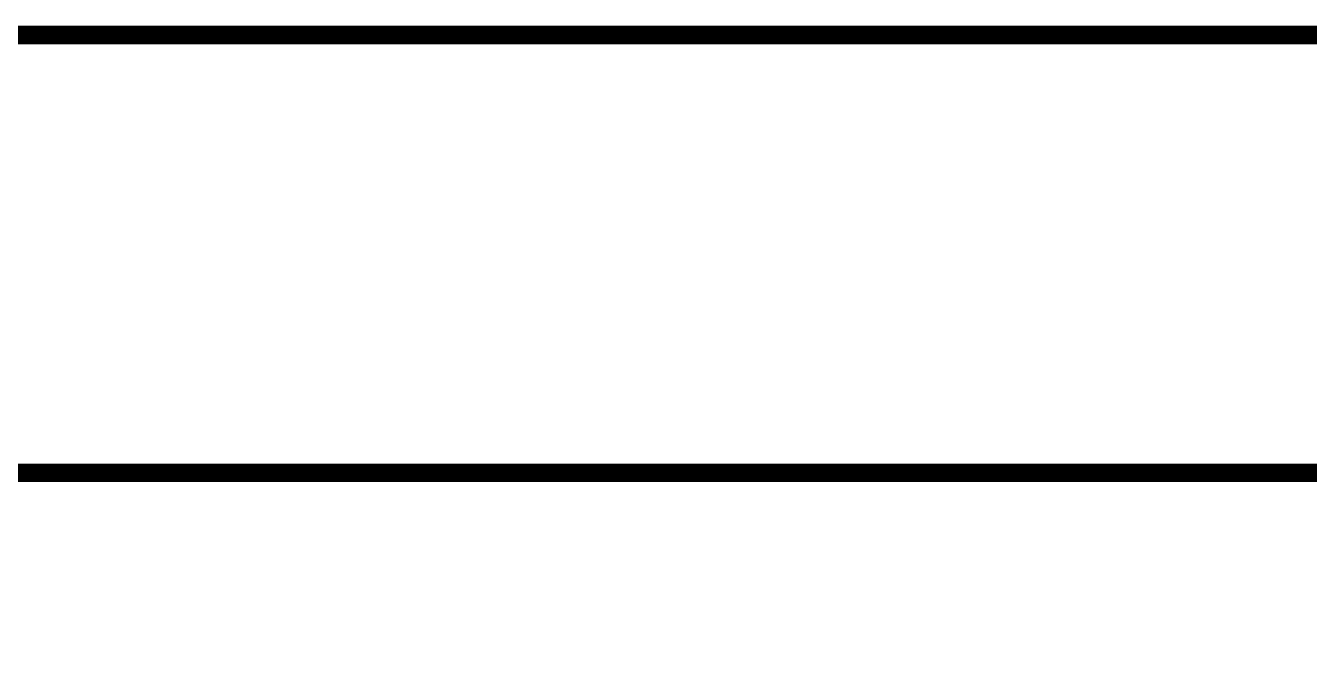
# Model space of a CAD drawing. Header units: millimetres. Extents: x -3 to 238, y -92 to 6.
# Drawn here: x 78.49 to 96.08, y -2.59 to 6.12 of the extents above; entities that cross this region are included whole.
import ezdxf

# ---------------------------------------------------------------- set-up
doc = ezdxf.new("R2010")
doc.units = ezdxf.units.MM
doc.header["$MEASUREMENT"] = 0
for name, color, linetype, true_color in [('Board-Outline-Layer', 7, 'Continuous', 0xff00ff), ('Bottom-Layer', 7, 'Continuous', 0x0000ff), ('Document-Layer', 7, 'Continuous', 0xffffff), ('Top-Layer', 7, 'Continuous', 0xff0000)]:
    doc.layers.add(name, color=color, linetype=linetype, true_color=true_color)

msp = doc.modelspace()

# ---------------------------------------------------------------- linework, layer by layer
at = {"layer": 'Board-Outline-Layer'}
for points, const_width in [([(1.003, 5.997), (114.3, 5.997)], 0.254), ([(0.003, -0.003), (228.598, -0.003)], 0.254), ([(63.099, 0), (98.01, -0.013)], 0.1)]:
    msp.add_lwpolyline(points, dxfattribs=dict(at, const_width=const_width))
at = {"layer": 'Bottom-Layer', "const_width": 0.00508}
msp.add_lwpolyline([(0, -86.191), (0, 0), (228.585, 0), (228.585, -86.191)], close=True, dxfattribs=at)
at = {"layer": 'Document-Layer', "const_width": 0.1}
msp.add_lwpolyline([(0, -83.2), (0, -3, -0.414), (3, 0), (13.099, 0, -0.414), (16.099, -3), (16.099, -9, 0.414), (19.099, -12), (57.099, -12, 0.414), (60.099, -9), (60.099, -3, -0.414), (63.099, 0), (225.6, 0, -0.414), (228.6, -3), (228.6, -83.2, -0.414), (225.6, -86.2), (3, -86.2, -0.414)], format="xyb", close=True, dxfattribs=at)
for points in [[(63.099, 0), (185.83, 0), (185.83, -6.6), (195.17, -6.6), (195.17, 0), (225.6, 0, -0.414), (228.6, -3), (228.6, -83.2, -0.414), (225.6, -86.2), (3, -86.2, -0.414)], [(3, -86.2), (101.8, -86.2, 0.414), (104.8, -83.2), (104.8, -70.174, -0.414), (107.8, -67.174), (120.8, -67.174, -0.414), (123.8, -70.174), (123.8, -83.2, 0.414), (126.8, -86.2), (225.6, -86.2, 0.414), (228.6, -83.2), (228.6, -3, 0.414), (225.6, 0), (218.55, 0, 0.414), (215.55, -3), (215.55, -4.5, -0.414), (212.55, -7.5), (206.55, -7.5, -0.414), (203.55, -4.5), (203.55, -3, 0.414), (200.55, 0), (58.599, 0, 0.414)], [(69.099, -6), (209.5, -6, -0.414), (212.5, -9), (212.5, -21, 0.414), (215.5, -24), (225.6, -24, 0.414), (228.6, -21), (228.6, -3, 0.414), (225.6, 0), (63.099, 0, 0.414)]]:
    msp.add_lwpolyline(points, format="xyb", dxfattribs=at)
at = {"layer": 'Top-Layer', "const_width": 0.00508}
msp.add_lwpolyline([(0, -86.191), (0, 0), (228.585, 0), (228.585, -86.191)], close=True, dxfattribs=at)

doc.saveas('drawing.dxf')
